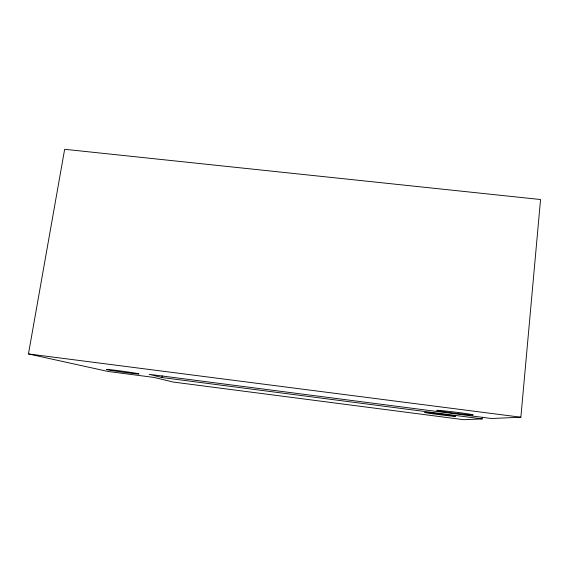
<?xml version="1.0" encoding="UTF-8"?>
<svg xmlns="http://www.w3.org/2000/svg" width="569" height="569" viewBox="0 0 569 569"><rect width="100%" height="100%" fill="white"/><g stroke="black" fill="none" stroke-linecap="round" stroke-linejoin="round"><path stroke-width="0.85" d="M482.185 418.905L161.945 377.524L149.306 374.352L491.445 418.507L520.863 417.226L540.55 199.527L64.66 149.291L28.45 353.939L108.089 371.479L154.043 377.425L173.225 382.055L463.842 419.709L482.185 418.905L482.348 417.205M161.945 377.524L162.208 375.803M28.45 353.939L520.863 417.226M111.901 370.561A16.444 0.448 7.8 0 0 138.665 373.982A16.444 0.448 7.8 0 0 117.548 370.568A16.444 0.448 7.8 0 0 111.901 370.561M430.52 413.478A15.683 0.413 7.2 0 0 455.406 416.352A15.683 0.413 7.2 0 0 433.998 413.208A15.683 0.413 7.2 0 0 430.52 413.478M442.867 411.579A18.464 0.562 7.1 0 0 472.825 415A18.464 0.562 7.1 0 0 448.799 411.359A18.464 0.562 7.1 0 0 442.867 411.579"/></g></svg>
